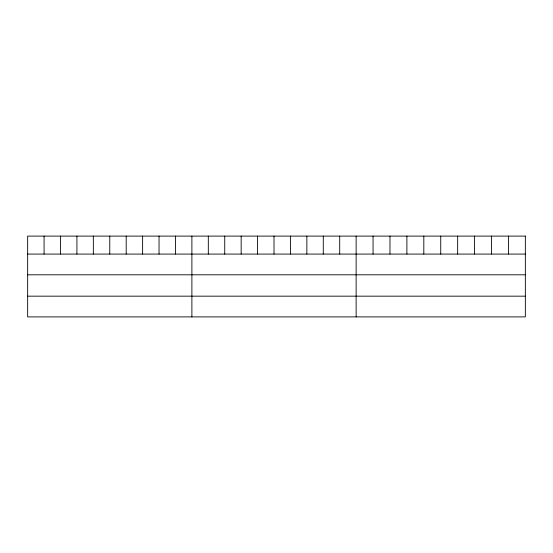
<?xml version="1.0" encoding="UTF-8"?>
<svg xmlns="http://www.w3.org/2000/svg" width="553" height="553" viewBox="0 0 553 553"><rect width="100%" height="100%" fill="white"/><g stroke="black" fill="none" stroke-linecap="round" stroke-linejoin="round"><path stroke-width="0.83" d="M27.65 254.076L525.35 254.076M27.65 274.806L525.35 274.806M27.65 296.166L525.35 296.166M508.428 236.103L508.428 254.076M491.506 236.103L491.506 254.076M474.585 236.103L474.585 254.076M457.663 236.103L457.663 254.076M440.741 236.103L440.741 254.076M423.819 236.103L423.819 254.076M406.897 236.103L406.897 254.076M389.976 236.103L389.976 254.076M373.054 236.103L373.054 254.076M356.132 236.103L356.132 316.897M339.708 236.103L339.708 254.076M323.284 236.103L323.284 254.076M306.86 236.103L306.86 254.076M290.436 236.103L290.436 254.076M274.012 236.103L274.012 254.076M257.587 236.103L257.587 254.076M241.163 236.103L241.163 254.076M224.739 236.103L224.739 254.076M208.315 236.103L208.315 254.076M191.891 236.103L191.891 316.897M175.467 236.103L175.467 254.076M159.043 236.103L159.043 254.076M142.619 236.103L142.619 254.076M126.195 236.103L126.195 254.076M109.771 236.103L109.771 254.076M93.346 236.103L93.346 254.076M76.922 236.103L76.922 254.076M60.498 236.103L60.498 254.076M44.074 236.103L44.074 254.076M525.35 236.103L27.65 236.103L27.65 316.897L525.35 316.897L525.35 236.103"/></g></svg>
